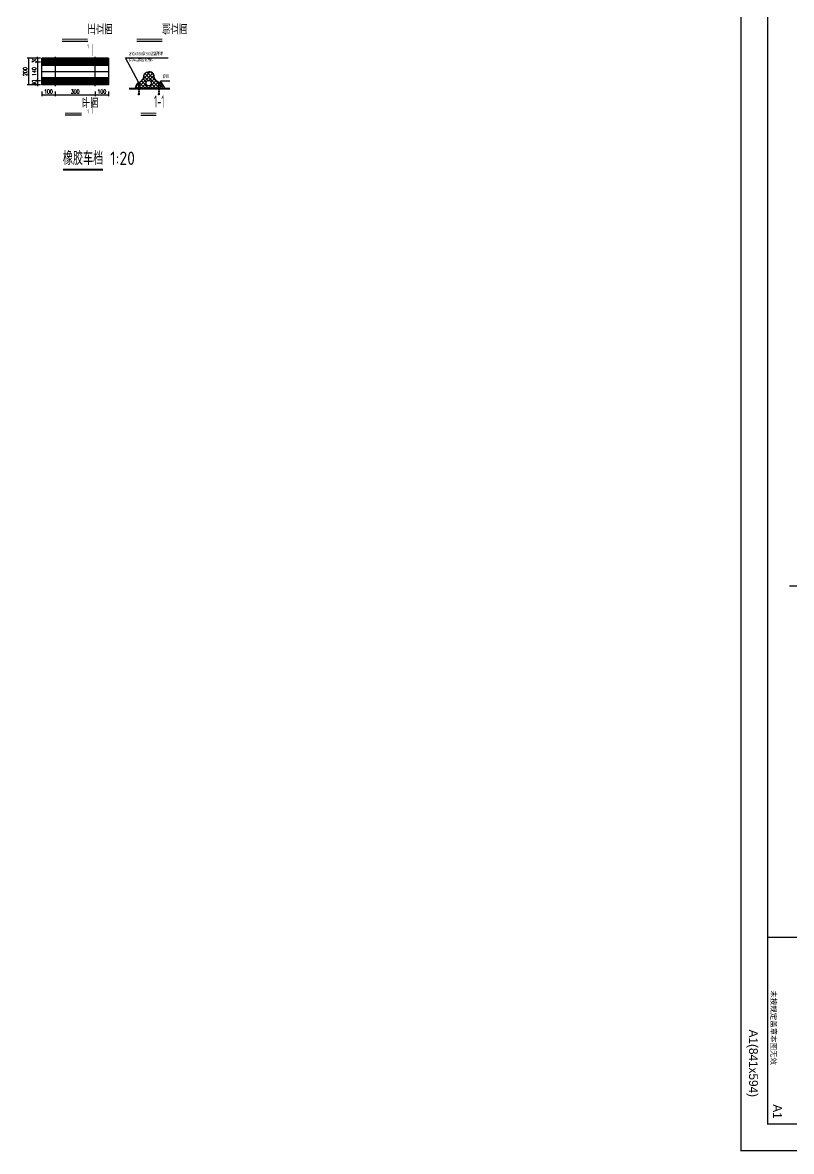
# Model space of a CAD drawing. Extents: x -40548 to 155442, y 5688 to 67136.
# Drawn here: x 119378 to 125140, y 5688 to 14149 of the extents above; entities that cross this region are included whole.
import ezdxf
from ezdxf.enums import TextEntityAlignment as Align

# ---------------------------------------------------------------- set-up
doc = ezdxf.new("R2010")
doc.units = 0
doc.header["$LTSCALE"] = 1000
doc.linetypes.add('DASH', pattern=[0.35, 0.25, -0.1])
doc.linetypes.add('HIDDEN2', pattern=[0.1875, 0.125, -0.0625])
doc.layers.get('DEFPOINTS').update_dxf_attribs({"color": 200})
for name, color, linetype in [('0-cxFrame', 155, 'Continuous'), ('A-AXIS-DP', 126, 'Continuous'), ('A-TEXT', 61, 'Continuous'), ('AD-NAME-DRWN', 91, 'Continuous'), ('AE-FNSH', 11, 'Continuous'), ('AE-PATN-MATE', 8, 'Continuous'), ('AE-SUFC', 3, 'Continuous'), ('DIM_SYMB', 3, 'Continuous'), ('PUB_DIM', 3, 'Continuous')]:
    doc.layers.add(name, color=color, linetype=linetype)
doc.layers.add('0-cxText', color=131, linetype='Continuous', lineweight=25)
doc.styles.add('_TCH_DIM_T3', font='SIMPLEX', dxfattribs={"width": 0.705882, "bigfont": 'GBCBIG'})
doc.styles.add('cx_biaoti', font='')
doc.styles.add('cx_tuming', font='simhei.ttf')
doc.styles.add('cx_tuqian1', font='')
doc.styles.get("Standard").update_dxf_attribs({"font": 'gbenor.shx', "bigfont": 'gbcbig.shx'})
doc.styles.add('TH-STYLE1', font='@TSSDENG', dxfattribs={"width": 0.7, "bigfont": '@TSSDCHN'})
doc.styles.add('TH-STYLE2', font='@TSSDENG', dxfattribs={"width": 0.7, "bigfont": '@TSSDCHN'})
doc.styles.add('黑体', font='', dxfattribs={"width": 0.9})
doc.styles.get('cx_biaoti').set_extended_font_data('SimSun')
doc.styles.get('cx_tuqian1').set_extended_font_data('SimSun')
doc.styles.get('黑体').set_extended_font_data('冬青黑体简体中文 W3')
doc.dimstyles.new('_TCH_ARCH-10', dxfattribs={"dimscale": 10, "dimtxt": 2.975, "dimasz": 1, "dimexe": 1, "dimexo": 1, "dimgap": 1, "dimtad": 1, "dimdec": 0, "dimzin": 0, "dimdsep": 46, "dimtxsty": '_TCH_DIM_T3', "dimblk": 'ARCHTICK', "dimcen": 0.09, "dimclrt": 7, "dimazin": 2, "dimtfac": 1, "dimtdec": 0, "dimtix": 1, "dimtmove": 2, "dimatfit": 3, "dimfxl": 0, "dimtolj": 1, "dimtzin": 0, "dimarcsym": 0})

# ---------------------------------------------------------------- blocks, each defined once
blk = doc.blocks.new('_A-section-2')
at = {"const_width": 0.1}
blk.add_lwpolyline([(0, 0), (0, 0), (0, 3)], dxfattribs=at)
at = {"style": 'TH-STYLE1', "width": 0.7}
blk.add_attdef('A', text='', height=1, dxfattribs=at).set_placement((1, 0.56), align=Align.MIDDLE)
blk = doc.blocks.new('zjcx_lan_tuming(Dragon)')
for p, q in [((-7000, 8400), (0, 8400)), ((-5800, 3000), (-5800, 5400)), ((-7000, 4600), (0, 4600)), ((-3200, 3000), (-3200, 4600)), ((-2000, 3000), (-2000, 4600)), ((-7000, 3800), (0, 3800))]:
    blk.add_line(p, q)
at = {"const_width": 30}
for points in [[(-7000, 9400), (0, 9400)], [(-7000, 5400), (0, 5400)], [(-7000, 3000), (0, 3000)], [(-7000, 0), (0, 0)]]:
    blk.add_lwpolyline(points, dxfattribs=at)
blk.add_lwpolyline([(-7000, 9400), (0, 9400), (0, 0), (-7000, 0)], close=True)
at = {"style": 'cx_biaoti'}
for s, p in [('图 纸 名 称', (-3500, 8900)), ('日期', (-6388, 5000)), ('专业', (-6388, 4200)), ('阶段', (-2600, 4200)), ('图号', (-6388, 3400)), ('版次', (-2600, 3400))]:
    blk.add_text(s, height=300, dxfattribs=at).set_placement(p, align=Align.MIDDLE)
for s, p in [('出图人章', (-6316, 2607)), ('二维码区请勿遮挡', (-3609, 2607)), ('未按规定盖章本图无效', (-5013, 120))]:
    blk.add_text(s, height=200, dxfattribs=at).set_placement(p)
blk = doc.blocks.new('T-图签(Dragon)')
blk.add_blockref('zjcx_lan_tuming(Dragon)', (0, 0))
at = {"color": 3, "style": 'cx_biaoti'}
for s, p in [('2025.08', (-2900, 5000)), ('建筑', (-4500, 4200)), ('施工图', (-1000, 4200))]:
    blk.add_text(s, height=330, dxfattribs=at).set_placement(p, align=Align.MIDDLE)
blk = doc.blocks.new('zjcx_T1(Dragon)')
at = {"layer": '0-cxFrame', "const_width": 50}
blk.add_lwpolyline([(-7000, 0), (0, 0), (0, 57400), (-7000, 57400)], close=True, dxfattribs=at)
at = {"layer": '0-cxFrame'}
blk.add_blockref('T-图签(Dragon)', (0, 0), dxfattribs=at)
blk = doc.blocks.new('TK22.A1 L(Dragon)')
at = {"layer": '0-cxFrame', "color": 7, "const_width": 0.5}
blk.add_lwpolyline([(0, 0), (-841, 0), (-841, 594), (0, 594)], close=True, dxfattribs=at)
at = {"layer": '0-cxFrame', "const_width": 0.5}
for points in [[(-80, 10), (-821, 10), (-821, 584), (-80, 584)], [(-10, 10), (-80, 10), (-80, 584), (-10, 584)]]:
    blk.add_lwpolyline(points, close=True, dxfattribs=at)
at = {"layer": '0-cxFrame', "xscale": 0.01, "yscale": 0.01, "zscale": 0.01}
blk.add_blockref('zjcx_T1(Dragon)', (-10, 10), dxfattribs=at)
at = {"style": '黑体', "flags": 4}
blk.add_attdef('图幅', text='', height=3.3, dxfattribs=at).set_placement((-40, 3), align=Align.RIGHT)
at = {"layer": '0-cxFrame', "style": '黑体'}
blk.add_text('(841x594)', height=3.3, dxfattribs=at).set_placement((-40, 3))
at = {"layer": '0-cxText', "flags": 4}
for tag, height, style, p in [('建设单位', 3.5, 'cx_tuming', (-45, 240)), ('项目名称', 3.5, 'cx_tuming', (-45, 210)), ('子项名称', 3.5, 'cx_tuming', (-45, 180)), ('工程编号', 3.3, 'cx_tuqian1', (-35, 165)), ('图名1', 3.5, 'cx_tuming', (-45, 87)), ('图名2', 3.5, 'cx_tuming', (-45, 79)), ('图名3', 3.5, 'cx_tuming', (-45, 71)), ('出图日期', 3.3, 'cx_tuqian1', (-39, 60)), ('专业', 3.3, 'cx_tuqian1', (-55, 52)), ('图号', 3.3, 'cx_tuqian1', (-55, 44)), ('版次', 3.3, 'cx_tuqian1', (-20, 44))]:
    blk.add_attdef(tag, text='', height=height, dxfattribs=dict(at, style=style)).set_placement(p, align=Align.MIDDLE)
at = {"layer": 'DEFPOINTS', "color": 6, "flags": 4}
for tag, height, style, p in [('tufu', 3.3, '黑体', (-12, 12)), ('dwfname', 4, 'cx_tuqian1', (-80, 3))]:
    blk.add_attdef(tag, text='', height=height, dxfattribs=dict(at, style=style)).set_placement(p, align=Align.RIGHT)
blk = doc.blocks.new('_ArchTick')
at = {"color": 0, "linetype": 'ByBlock', "const_width": 0.1}
blk.add_lwpolyline([(-0.35, -0.35), (0.35, 0.35)], dxfattribs=at)
blk = doc.blocks.new('*D170')
at = {"layer": 'DEFPOINTS', "color": 0}
for p in [(119521.7, 13641.7), (119621.7, 13641.7), (119621.7, 13606.3)]:
    blk.add_point(p, dxfattribs=at)
at = {"layer": 'PUB_DIM', "color": 0, "lineweight": -2}
for p, q in [((119521.7, 13631.7), (119521.7, 13596.3)), ((119621.7, 13631.7), (119621.7, 13596.3)), ((119521.7, 13606.3), (119621.7, 13606.3))]:
    blk.add_line(p, q, dxfattribs=at)
at = {"layer": 'PUB_DIM', "color": 0, "lineweight": -2, "xscale": 10, "yscale": 10, "zscale": 10, "rotation": 180}
blk.add_blockref('_ArchTick', (119521.7, 13606.3), dxfattribs=at)
at = {"layer": 'PUB_DIM', "color": 0, "lineweight": -2, "xscale": 10, "yscale": 10, "zscale": 10}
blk.add_blockref('_ArchTick', (119621.7, 13606.3), dxfattribs=at)
at = {"layer": 'PUB_DIM', "color": 7, "insert": (119571.7, 13631.1), "char_height": 29.75, "attachment_point": 5, "style": '_TCH_DIM_T3'}
blk.add_mtext('\\A1;100', dxfattribs=at)
blk = doc.blocks.new('*D171')
at = {"layer": 'DEFPOINTS', "color": 0}
for p in [(119621.7, 13641.7), (119921.7, 13641.7), (119921.7, 13606.3)]:
    blk.add_point(p, dxfattribs=at)
at = {"layer": 'PUB_DIM', "color": 0, "lineweight": -2}
for p, q in [((119621.7, 13631.7), (119621.7, 13596.3)), ((119921.7, 13631.7), (119921.7, 13596.3)), ((119621.7, 13606.3), (119921.7, 13606.3))]:
    blk.add_line(p, q, dxfattribs=at)
at = {"layer": 'PUB_DIM', "color": 0, "lineweight": -2, "xscale": 10, "yscale": 10, "zscale": 10, "rotation": 180}
blk.add_blockref('_ArchTick', (119621.7, 13606.3), dxfattribs=at)
at = {"layer": 'PUB_DIM', "color": 0, "lineweight": -2, "xscale": 10, "yscale": 10, "zscale": 10}
blk.add_blockref('_ArchTick', (119921.7, 13606.3), dxfattribs=at)
at = {"layer": 'PUB_DIM', "color": 7, "insert": (119771.7, 13631.1), "char_height": 29.75, "attachment_point": 5, "style": '_TCH_DIM_T3'}
blk.add_mtext('\\A1;300', dxfattribs=at)
blk = doc.blocks.new('*D172')
at = {"layer": 'DEFPOINTS', "color": 0}
for p in [(119921.7, 13641.7), (120021.7, 13641.7), (120021.7, 13606.3)]:
    blk.add_point(p, dxfattribs=at)
at = {"layer": 'PUB_DIM', "color": 0, "lineweight": -2}
for p, q in [((119921.7, 13631.7), (119921.7, 13596.3)), ((120021.7, 13631.7), (120021.7, 13596.3)), ((119921.7, 13606.3), (120021.7, 13606.3))]:
    blk.add_line(p, q, dxfattribs=at)
at = {"layer": 'PUB_DIM', "color": 0, "lineweight": -2, "xscale": 10, "yscale": 10, "zscale": 10, "rotation": 180}
blk.add_blockref('_ArchTick', (119921.7, 13606.3), dxfattribs=at)
at = {"layer": 'PUB_DIM', "color": 0, "lineweight": -2, "xscale": 10, "yscale": 10, "zscale": 10}
blk.add_blockref('_ArchTick', (120021.7, 13606.3), dxfattribs=at)
at = {"layer": 'PUB_DIM', "color": 7, "insert": (119971.7, 13631.1), "char_height": 29.75, "attachment_point": 5, "style": '_TCH_DIM_T3'}
blk.add_mtext('\\A1;100', dxfattribs=at)
blk = doc.blocks.new('*D173')
at = {"layer": 'DEFPOINTS', "color": 0}
for p in [(119521.7, 13881.4), (119422, 13681.4), (119521.7, 13681.4)]:
    blk.add_point(p, dxfattribs=at)
at = {"layer": 'PUB_DIM', "color": 0, "lineweight": -2}
for p, q in [((119511.7, 13881.4), (119412, 13881.4)), ((119422, 13881.4), (119422, 13681.4)), ((119511.7, 13681.4), (119412, 13681.4))]:
    blk.add_line(p, q, dxfattribs=at)
at = {"layer": 'PUB_DIM', "color": 0, "lineweight": -2, "xscale": 10, "yscale": 10, "zscale": 10}
for p, rotation in [((119422, 13881.4), 90), ((119422, 13681.4), 270)]:
    blk.add_blockref('_ArchTick', p, dxfattribs=dict(at, rotation=rotation))
at = {"layer": 'PUB_DIM', "color": 7, "insert": (119397.1, 13781.4), "char_height": 29.75, "attachment_point": 5, "rotation": 90, "style": '_TCH_DIM_T3'}
blk.add_mtext('\\A1;200', dxfattribs=at)
blk = doc.blocks.new('*D174')
at = {"layer": 'DEFPOINTS', "color": 0}
for p in [(119521.7, 13881.4), (119489.1, 13851.4), (119521.7, 13851.4)]:
    blk.add_point(p, dxfattribs=at)
at = {"layer": 'PUB_DIM', "color": 0, "lineweight": -2}
for p, q in [((119511.7, 13881.4), (119479.1, 13881.4)), ((119489.1, 13881.4), (119489.1, 13891.4)), ((119489.1, 13881.4), (119489.1, 13851.4)), ((119511.7, 13851.4), (119479.1, 13851.4)), ((119489.1, 13851.4), (119489.1, 13841.4))]:
    blk.add_line(p, q, dxfattribs=at)
at = {"layer": 'PUB_DIM', "color": 0, "lineweight": -2, "xscale": 10, "yscale": 10, "zscale": 10}
for p, rotation in [((119489.1, 13881.4), 270), ((119489.1, 13851.4), 90)]:
    blk.add_blockref('_ArchTick', p, dxfattribs=dict(at, rotation=rotation))
at = {"layer": 'PUB_DIM', "color": 7, "insert": (119464.2, 13866.4), "char_height": 29.75, "attachment_point": 5, "rotation": 90, "style": '_TCH_DIM_T3'}
blk.add_mtext('\\A1;30', dxfattribs=at)
blk = doc.blocks.new('*D175')
at = {"layer": 'DEFPOINTS', "color": 0}
for p in [(119521.7, 13851.4), (119489.1, 13711.4), (119521.7, 13711.4)]:
    blk.add_point(p, dxfattribs=at)
at = {"layer": 'PUB_DIM', "color": 0, "lineweight": -2}
for p, q in [((119511.7, 13851.4), (119479.1, 13851.4)), ((119489.1, 13851.4), (119489.1, 13711.4)), ((119511.7, 13711.4), (119479.1, 13711.4))]:
    blk.add_line(p, q, dxfattribs=at)
at = {"layer": 'PUB_DIM', "color": 0, "lineweight": -2, "xscale": 10, "yscale": 10, "zscale": 10}
for p, rotation in [((119489.1, 13851.4), 90), ((119489.1, 13711.4), 270)]:
    blk.add_blockref('_ArchTick', p, dxfattribs=dict(at, rotation=rotation))
at = {"layer": 'PUB_DIM', "color": 7, "insert": (119464.2, 13781.4), "char_height": 29.75, "attachment_point": 5, "rotation": 90, "style": '_TCH_DIM_T3'}
blk.add_mtext('\\A1;140', dxfattribs=at)
blk = doc.blocks.new('*D176')
at = {"layer": 'DEFPOINTS', "color": 0}
for p in [(119521.7, 13711.4), (119489.1, 13681.4), (119521.7, 13681.4)]:
    blk.add_point(p, dxfattribs=at)
at = {"layer": 'PUB_DIM', "color": 0, "lineweight": -2}
for p, q in [((119511.7, 13711.4), (119479.1, 13711.4)), ((119489.1, 13711.4), (119489.1, 13721.4)), ((119489.1, 13711.4), (119489.1, 13681.4)), ((119511.7, 13681.4), (119479.1, 13681.4)), ((119489.1, 13681.4), (119489.1, 13671.4))]:
    blk.add_line(p, q, dxfattribs=at)
at = {"layer": 'PUB_DIM', "color": 0, "lineweight": -2, "xscale": 10, "yscale": 10, "zscale": 10}
for p, rotation in [((119489.1, 13711.4), 270), ((119489.1, 13681.4), 90)]:
    blk.add_blockref('_ArchTick', p, dxfattribs=dict(at, rotation=rotation))
at = {"layer": 'PUB_DIM', "color": 7, "insert": (119464.2, 13696.4), "char_height": 29.75, "attachment_point": 5, "rotation": 90, "style": '_TCH_DIM_T3'}
blk.add_mtext('\\A1;30', dxfattribs=at)

msp = doc.modelspace()

# ---------------------------------------------------------------- hatches: boundary and pattern name
at = {"layer": 'AE-PATN-MATE'}
h = msp.add_hatch(dxfattribs=at)
h.set_pattern_fill('ANSI37', color=256, scale=10, style=0)
h.set_pattern_definition([(45, (-36783.417, -57964.01), (-13.4703842, 13.4703842), []), (135, (-36783.417, -57964.01), (-13.4703842, -13.4703842), [])])
h.paths.add_polyline_path([(120416.7, 13686.8, 0.183125), (120404.7, 13700.2), (120404.7, 13685.2), (120401.7, 13685.2), (120401.7, 13655.2), (120428.7, 13655.2)])
h.paths.add_polyline_path([(120395.7, 13655.2), (120395.7, 13685.2), (120392.7, 13685.2), (120392.7, 13704.5, -0.15357), (120373.8, 13720.9, -0.168299), (120363.4, 13749.1, 0.138425), (120358.7, 13763.8, 0.239128), (120323.7, 13780.2, 0.223297), (120291.3, 13763.8, 0.138425), (120286.6, 13749.1, -0.168299), (120276.2, 13720.9, -0.170546), (120254.7, 13703.5), (120254.7, 13685.2), (120251.7, 13685.2), (120251.7, 13655.2)])
h.paths.add_polyline_path([(120302.4, 13695.2, -1), (120342.4, 13695.2, -1)], flags=16)
h.paths.add_polyline_path([(120245.7, 13685.2), (120242.7, 13685.2), (120242.7, 13698.6, 0.15337), (120233.3, 13686.8), (120221.3, 13655.2), (120245.7, 13655.2)])

# ---------------------------------------------------------------- linework, layer by layer
at = {"layer": 'A-AXIS-DP'}
msp.add_line((130359.9, 9924), (125126.1, 9924), dxfattribs=at)
at = {"layer": 'A-TEXT'}
for points in [[(120248.7, 13696.9), (120148.6, 13885.1), (120469.8, 13885.1)], [(120446.6, 13655.2), (120412.2, 13711.8), (120481.7, 13711.8)]]:
    msp.add_lwpolyline(points, dxfattribs=at)
at = {"layer": 'AD-NAME-DRWN'}
for p, q in [((119673.4, 14009.4), (119865.6, 14009.4)), ((120232.8, 14009.4), (120424.8, 14009.4)), ((119695.8, 13456.4), (119819.4, 13456.4)), ((120263.3, 13454.7), (120379.8, 13454.7))]:
    msp.add_line(p, q, dxfattribs=at)
at = {"layer": 'AD-NAME-DRWN', "const_width": 8}
for points in [[(119673.4, 14023.4), (119865.6, 14023.4)], [(120232.8, 14023.4), (120424.8, 14023.4)], [(119695.8, 13470.4), (119819.4, 13470.4)], [(120263.3, 13468.7), (120379.8, 13468.7)]]:
    msp.add_lwpolyline(points, dxfattribs=at)
at = {"layer": 'AE-FNSH'}
for p, q in [((119621.7, 13891.4), (119621.7, 13671.4)), ((119921.7, 13671.4), (119921.7, 13891.4)), ((119951.7, 13851.4), (119591.7, 13851.4)), ((119621.7, 13711.4), (119951.7, 13711.4))]:
    msp.add_line(p, q, dxfattribs=at)
for centre in [(119621.7, 13851.4), (119921.7, 13851.4), (119621.7, 13711.4), (119921.7, 13711.4)]:
    msp.add_circle(centre, 6, dxfattribs=at)
at = {"layer": 'AE-PATN-MATE'}
for p, q in [((119521.7, 13881.4), (120021.7, 13881.4)), ((119521.7, 13681.4), (119521.7, 13881.4)), ((120021.7, 13881.4), (119521.7, 13881.4)), ((120021.7, 13875.4), (119521.7, 13875.4)), ((120021.7, 13881.4), (120021.7, 13681.4)), ((120021.7, 13869.4), (119521.7, 13869.4)), ((120021.7, 13863.4), (119521.7, 13863.4)), ((120021.7, 13857.4), (119521.7, 13857.4)), ((120021.7, 13851.4), (119521.7, 13851.4)), ((120021.7, 13845.4), (119521.7, 13845.4)), ((120021.7, 13839.4), (119521.7, 13839.4)), ((120021.7, 13833.4), (119521.7, 13833.4)), ((120021.7, 13827.4), (119521.7, 13827.4)), ((119521.7, 13781.4), (120021.7, 13781.4)), ((120021.7, 13735.4), (119521.7, 13735.4)), ((120021.7, 13729.4), (119521.7, 13729.4)), ((120021.7, 13723.4), (119521.7, 13723.4)), ((120021.7, 13717.4), (119521.7, 13717.4)), ((120021.7, 13711.4), (119521.7, 13711.4)), ((120021.7, 13705.4), (119521.7, 13705.4)), ((120021.7, 13699.4), (119521.7, 13699.4)), ((120021.7, 13693.4), (119521.7, 13693.4)), ((120021.7, 13687.4), (119521.7, 13687.4)), ((120021.7, 13681.4), (119521.7, 13681.4))]:
    msp.add_line(p, q, dxfattribs=at)
at = {"layer": 'AE-PATN-MATE', "lineweight": 40}
msp.add_line((120175.3, 13655.2), (120480.6, 13655.2), dxfattribs=at)
at = {"layer": 'AE-PATN-MATE', "linetype": 'HIDDEN2', "ltscale": 0.2}
for p, q in [((120245.7, 13655.2), (120251.7, 13655.2)), ((120395.7, 13655.2), (120401.7, 13655.2))]:
    msp.add_line(p, q, dxfattribs=at)
at = {"layer": 'AE-PATN-MATE'}
for points in [[(120252.7, 13689.2), (120244.7, 13689.2), (120252.7, 13696.9), (120244.7, 13696.9)], [(120402.7, 13689.2), (120394.7, 13689.2), (120402.7, 13696.9), (120394.7, 13696.9)]]:
    msp.add_solid(points, dxfattribs=at)
at = {"layer": 'AE-SUFC'}
for p, q in [((120242.7, 13698.6), (120242.7, 13685.2)), ((120242.7, 13685.2), (120254.7, 13685.2)), ((120245.7, 13685.2), (120245.7, 13655.2)), ((120251.7, 13655.2), (120251.7, 13685.2)), ((120254.7, 13685.2), (120254.7, 13703.5)), ((120392.7, 13704.5), (120392.7, 13685.2)), ((120392.7, 13685.2), (120404.7, 13685.2)), ((120395.7, 13685.2), (120395.7, 13655.2)), ((120401.7, 13655.2), (120401.7, 13685.2)), ((120404.7, 13685.2), (120404.7, 13700.2))]:
    msp.add_line(p, q, dxfattribs=at)
at = {"layer": 'AE-SUFC', "linetype": 'DASH', "ltscale": 0.05}
for p, q in [((120245.7, 13655.2), (120245.7, 13615.2)), ((120251.7, 13655.2), (120251.7, 13615.2)), ((120395.7, 13655.2), (120395.7, 13615.2)), ((120401.7, 13655.2), (120401.7, 13615.2))]:
    msp.add_line(p, q, dxfattribs=at)
at = {"layer": 'AE-SUFC'}
for points in [[(120221.3, 13655.2), (120233.4, 13686.8, -0.249533), (120251.3, 13702.4, 0.19281), (120276.2, 13720.9, 0.165059), (120286.6, 13748.5, -0.143629), (120291.3, 13763.8, -0.239128), (120326.3, 13780.2)], [(120428.7, 13655.2), (120416.7, 13686.8, 0.249533), (120398.7, 13702.4, -0.19281), (120373.8, 13720.9, -0.165059), (120363.4, 13748.5, 0.143629), (120358.7, 13763.8, 0.239128), (120323.7, 13780.2)]]:
    msp.add_lwpolyline(points, format="xyb", dxfattribs=at)
for points in [[(120245.7, 13615.2), (120248.7, 13615.1), (120248.5, 13607.6), (120245.5, 13607.7), (120245.7, 13615.2)], [(120248.7, 13615.1), (120251.7, 13615.2), (120252, 13607.7), (120249, 13607.6), (120248.7, 13615.1)], [(120395.7, 13615.2), (120398.7, 13615.1), (120398.5, 13607.6), (120395.5, 13607.7), (120395.7, 13615.2)], [(120398.7, 13615.1), (120401.7, 13615.2), (120402, 13607.7), (120399, 13607.6), (120398.7, 13615.1)]]:
    msp.add_lwpolyline(points, dxfattribs=at)
msp.add_circle((120322.4, 13695.2), 20, dxfattribs=at)
at = {"layer": 'DIM_SYMB', "const_width": 14}
msp.add_lwpolyline([(119679.5, 13046.4), (119979.9, 13046.4)], dxfattribs=at)

# ---------------------------------------------------------------- block references
at = {"layer": '0-cxFrame'}
ref = msp.add_blockref('TK22.A1 L(Dragon)', (124761.8, 5693.3), dxfattribs=dict(at, xscale=20, yscale=20, zscale=20, rotation=270))
ref.add_attrib('图幅', 'A1', dxfattribs={"layer": '0', "height": 66, "rotation": 270, "style": '黑体'}).set_placement((124821.8, 6493.3), align=Align.RIGHT)
ref.add_attrib('tufu', 'A1', dxfattribs={"layer": 'DEFPOINTS', "color": 6, "height": 66, "rotation": 270, "style": '黑体'}).set_placement((125001.8, 5933.3), align=Align.RIGHT)
at = {"layer": 'A-TEXT'}
ref = msp.add_blockref('_A-section-2', (119898.3, 13987.2), dxfattribs=dict(at, xscale=30, yscale=30, zscale=30, rotation=180))
ref.add_attrib('A', '1', dxfattribs={"layer": '0', "height": 30, "style": 'TH-STYLE1', "width": 0.7}).set_placement((119868.3, 13970.3), align=Align.MIDDLE)
ref = msp.add_blockref('_A-section-2', (119898.3, 13554.9), dxfattribs=dict(at, xscale=30, yscale=30, zscale=30, rotation=180))
ref.add_attrib('A', '1', dxfattribs={"layer": '0', "height": 30, "style": 'TH-STYLE1', "width": 0.7}).set_placement((119868.3, 13483.3), align=Align.MIDDLE)

# ---------------------------------------------------------------- texts
at = {"layer": 'A-TEXT', "char_height": 25, "attachment_point": 1, "style": 'TH-STYLE1'}
for s, insert in [('Ø10X100@300膨胀螺栓', (120174.5, 13926.9)), ('拧紧后抹防水油膏', (120174.5, 13881)), ('地面', (120426.2, 13755.1))]:
    msp.add_mtext(s, dxfattribs=dict(at, insert=insert))
at = {"layer": 'AD-NAME-DRWN', "style": 'TH-STYLE2'}
for s, height, width, p in [('正立面', 69.08, 0.7, (119862.6, 14058.9)), ('侧立面', 69.08, 0.7, (120422.6, 14059.4)), ('平面', 69.08, 0.7, (119820.7, 13507.6)), ('1-1', 91.43, 0.525, (120363.2, 13511.7))]:
    msp.add_text(s, height=height, dxfattribs=dict(at, width=width)).set_placement(p)
at = {"layer": 'DIM_SYMB', "color": 7}
for s, height, p in [('橡胶车档', 100.74, (119679.5, 13081.4)), ('1:20', 100, (120032.9, 13081.4))]:
    msp.add_text(s, height=height, dxfattribs=at).set_placement(p)

# ---------------------------------------------------------------- dimensions: what is measured, and where the dimension line sits
at = {"layer": 'PUB_DIM'}
for p1, p2, distance, picture, middle in [((119521.7, 13881.4), (119521.7, 13681.4), -99.7, '*D173', (119397.1, 13781.4)), ((119521.7, 13881.4), (119521.7, 13851.4), -32.6, '*D174', (119464.2, 13866.4)), ((119521.7, 13851.4), (119521.7, 13711.4), -32.6, '*D175', (119464.2, 13781.4)), ((119521.7, 13711.4), (119521.7, 13681.4), -32.6, '*D176', (119464.2, 13696.4)), ((119521.7, 13641.7), (119621.7, 13641.7), -35.4, '*D170', (119571.7, 13631.1)), ((119621.7, 13641.7), (119921.7, 13641.7), -35.4, '*D171', (119771.7, 13631.1)), ((119921.7, 13641.7), (120021.7, 13641.7), -35.4, '*D172', (119971.7, 13631.1))]:
    dim = msp.add_aligned_dim(p1=p1, p2=p2, distance=distance, dimstyle='_TCH_ARCH-10', dxfattribs=at)
    dim.commit()
    dim.dimension.update_dxf_attribs({"geometry": picture, "text_midpoint": middle})

doc.saveas('drawing.dxf')
